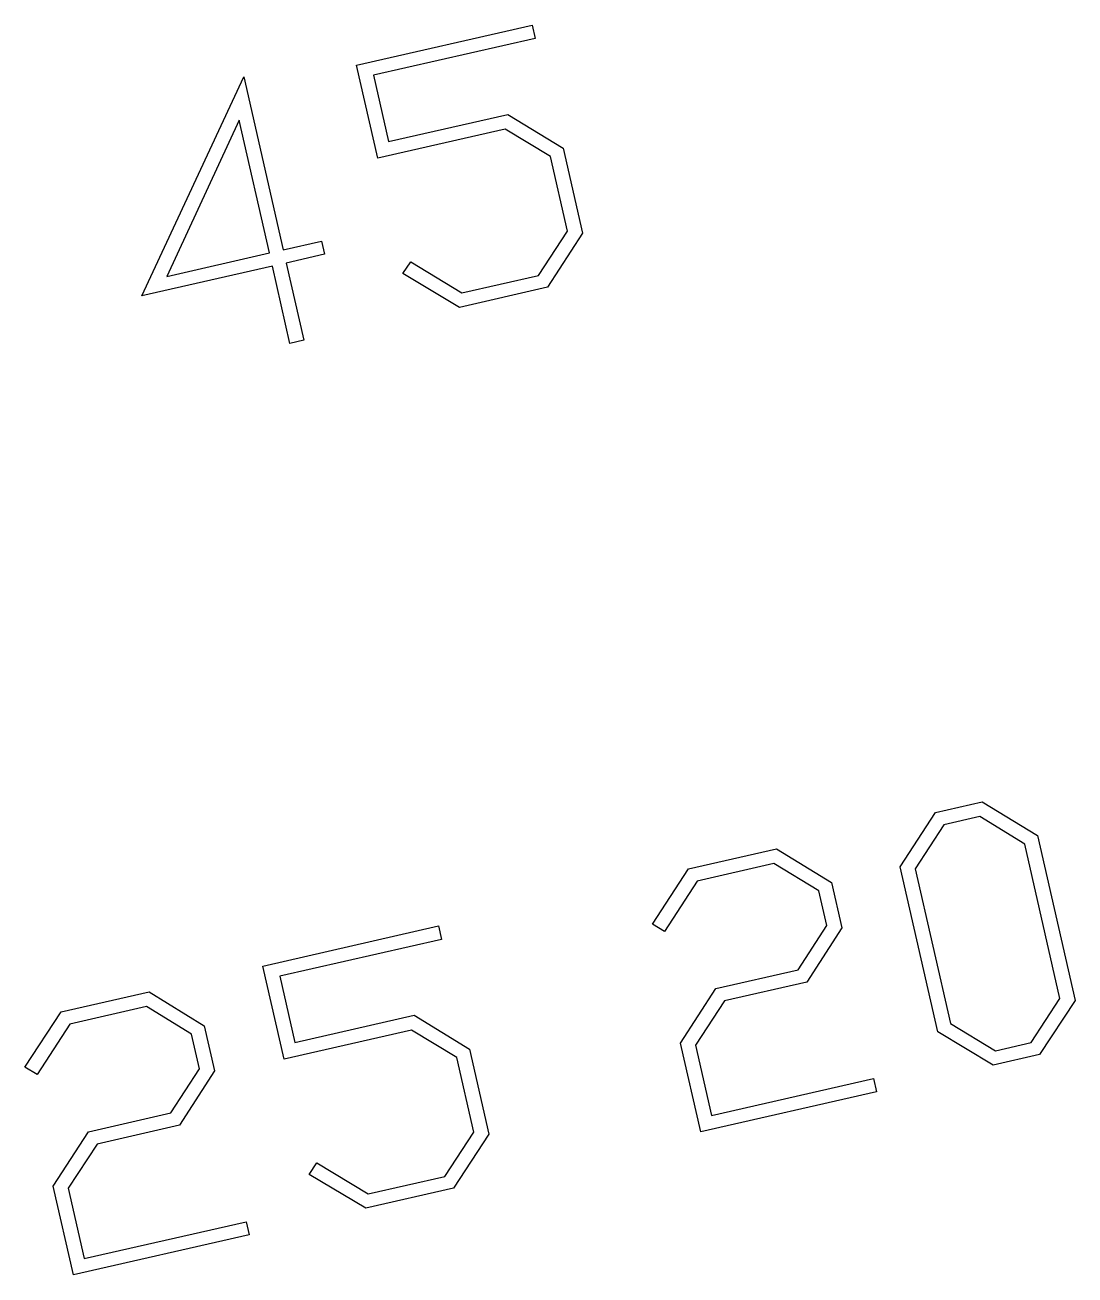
# Model space of a CAD drawing. Header units: metres. Extents: x 2688589 to 2688599.1, y 1281672.4 to 1281692.6.
# Drawn here: x 2688588.9853 to 2688589.3524, y 1281692.1752 to 1281692.6122 of the extents above; entities outside this region: 1.
import ezdxf

# ---------------------------------------------------------------- set-up
doc = ezdxf.new("R2010")
doc.units = ezdxf.units.M

msp = doc.modelspace()

# ---------------------------------------------------------------- linework, layer by layer
for p, q in [((2688589.10119, 1281692.59819), (2688589.16259, 1281692.61219)), ((2688589.16259, 1281692.61219), (2688589.16366, 1281692.60751)), ((2688589.16366, 1281692.60751), (2688589.10711, 1281692.59461)), ((2688589.10862, 1281692.56558), (2688589.10119, 1281692.59819)), ((2688589.02618, 1281692.51747), (2688589.06178, 1281692.59413)), ((2688589.06178, 1281692.59413), (2688589.07558, 1281692.5336)), ((2688589.10711, 1281692.59461), (2688589.1124, 1281692.57143)), ((2688589.06012, 1281692.57897), (2688589.03484, 1281692.52431)), ((2688589.07072, 1281692.53249), (2688589.06012, 1281692.57897)), ((2688589.1124, 1281692.57143), (2688589.15414, 1281692.58095)), ((2688589.15414, 1281692.58095), (2688589.17345, 1281692.56916)), ((2688589.15323, 1281692.57576), (2688589.10862, 1281692.56558)), ((2688589.16901, 1281692.56624), (2688589.15323, 1281692.57576)), ((2688589.17498, 1281692.54007), (2688589.16901, 1281692.56624)), ((2688589.17345, 1281692.56916), (2688589.18025, 1281692.53937)), ((2688589.16488, 1281692.52466), (2688589.17498, 1281692.54007)), ((2688589.07558, 1281692.5336), (2688589.08899, 1281692.53666)), ((2688589.08899, 1281692.53666), (2688589.09004, 1281692.53203)), ((2688589.18025, 1281692.53937), (2688589.16793, 1281692.52048)), ((2688589.03484, 1281692.52431), (2688589.07072, 1281692.53249)), ((2688589.09004, 1281692.53203), (2688589.07664, 1281692.52898)), ((2688589.07178, 1281692.52787), (2688589.02618, 1281692.51747)), ((2688589.07793, 1281692.50088), (2688589.07178, 1281692.52787)), ((2688589.07664, 1281692.52898), (2688589.08279, 1281692.50199)), ((2688589.11744, 1281692.52529), (2688589.12014, 1281692.52941)), ((2688589.12014, 1281692.52941), (2688589.13807, 1281692.51854)), ((2688589.1372, 1281692.51348), (2688589.11744, 1281692.52529)), ((2688589.13807, 1281692.51854), (2688589.16488, 1281692.52466)), ((2688589.16793, 1281692.52048), (2688589.1372, 1281692.51348)), ((2688589.08279, 1281692.50199), (2688589.07793, 1281692.50088)), ((2688589.30363, 1281692.33684), (2688589.31991, 1281692.34055)), ((2688589.31991, 1281692.34055), (2688589.33928, 1281692.32878)), ((2688589.29128, 1281692.31783), (2688589.30363, 1281692.33684)), ((2688589.3191, 1281692.33544), (2688589.30657, 1281692.33259)), ((2688589.33484, 1281692.32585), (2688589.3191, 1281692.33544)), ((2688589.30657, 1281692.33259), (2688589.29655, 1281692.31712)), ((2688589.34716, 1281692.27182), (2688589.33484, 1281692.32585)), ((2688589.33928, 1281692.32878), (2688589.35243, 1281692.27112)), ((2688589.21729, 1281692.31715), (2688589.24802, 1281692.32416)), ((2688589.24802, 1281692.32416), (2688589.26734, 1281692.31237)), ((2688589.20464, 1281692.29782), (2688589.21729, 1281692.31715)), ((2688589.2471, 1281692.31902), (2688589.22029, 1281692.31291)), ((2688589.26289, 1281692.30945), (2688589.2471, 1281692.31902)), ((2688589.30443, 1281692.26017), (2688589.29128, 1281692.31783)), ((2688589.29655, 1281692.31712), (2688589.30887, 1281692.26309)), ((2688589.22029, 1281692.31291), (2688589.20885, 1281692.29527)), ((2688589.26734, 1281692.31237), (2688589.27094, 1281692.29656)), ((2688589.26566, 1281692.29733), (2688589.26289, 1281692.30945)), ((2688589.0684, 1281692.28319), (2688589.12981, 1281692.2972)), ((2688589.12981, 1281692.2972), (2688589.13087, 1281692.29252)), ((2688589.20885, 1281692.29527), (2688589.20464, 1281692.29782)), ((2688589.25558, 1281692.28185), (2688589.26566, 1281692.29733)), ((2688589.27094, 1281692.29656), (2688589.25865, 1281692.27756)), ((2688589.13087, 1281692.29252), (2688589.07433, 1281692.27962)), ((2688589.07584, 1281692.25059), (2688589.0684, 1281692.28319)), ((2688589.22684, 1281692.2753), (2688589.25558, 1281692.28185)), ((2688589.07433, 1281692.27962), (2688589.07961, 1281692.25644)), ((2688589.25865, 1281692.27756), (2688589.22985, 1281692.271)), ((2688588.99792, 1281692.26712), (2688589.02865, 1281692.27413)), ((2688589.02865, 1281692.27413), (2688589.04797, 1281692.26234)), ((2688589.21448, 1281692.25628), (2688589.22684, 1281692.2753)), ((2688589.02773, 1281692.26899), (2688589.00092, 1281692.26288)), ((2688589.04353, 1281692.25942), (2688589.02773, 1281692.26899)), ((2688589.22985, 1281692.271), (2688589.21976, 1281692.25558)), ((2688589.33712, 1281692.25642), (2688589.34716, 1281692.27182)), ((2688589.35243, 1281692.27112), (2688589.34005, 1281692.25222)), ((2688588.98527, 1281692.24779), (2688588.99792, 1281692.26712)), ((2688589.07961, 1281692.25644), (2688589.12135, 1281692.26596)), ((2688589.12135, 1281692.26596), (2688589.14067, 1281692.25417)), ((2688589.00092, 1281692.26288), (2688588.98949, 1281692.24524)), ((2688589.04797, 1281692.26234), (2688589.05158, 1281692.24653)), ((2688589.12044, 1281692.26076), (2688589.07584, 1281692.25059)), ((2688589.13622, 1281692.25124), (2688589.12044, 1281692.26076)), ((2688589.32378, 1281692.24851), (2688589.30443, 1281692.26017)), ((2688589.30887, 1281692.26309), (2688589.3246, 1281692.25356)), ((2688589.04629, 1281692.2473), (2688589.04353, 1281692.25942)), ((2688589.22157, 1281692.2252), (2688589.21448, 1281692.25628)), ((2688589.21976, 1281692.25558), (2688589.22538, 1281692.23093)), ((2688589.3246, 1281692.25356), (2688589.33712, 1281692.25642)), ((2688589.14219, 1281692.22508), (2688589.13622, 1281692.25124)), ((2688589.14067, 1281692.25417), (2688589.14746, 1281692.22437)), ((2688589.34005, 1281692.25222), (2688589.32378, 1281692.24851)), ((2688588.98949, 1281692.24524), (2688588.98527, 1281692.24779)), ((2688589.03621, 1281692.23182), (2688589.04629, 1281692.2473)), ((2688589.05158, 1281692.24653), (2688589.03928, 1281692.22753)), ((2688589.22538, 1281692.23093), (2688589.28192, 1281692.24383)), ((2688589.28192, 1281692.24383), (2688589.28298, 1281692.23921)), ((2688589.28298, 1281692.23921), (2688589.22157, 1281692.2252)), ((2688589.00747, 1281692.22527), (2688589.03621, 1281692.23182)), ((2688588.99512, 1281692.20625), (2688589.00747, 1281692.22527)), ((2688589.03928, 1281692.22753), (2688589.01048, 1281692.22096)), ((2688589.1321, 1281692.20966), (2688589.14219, 1281692.22508)), ((2688589.01048, 1281692.22096), (2688589.00039, 1281692.20555)), ((2688589.14746, 1281692.22437), (2688589.13514, 1281692.20549)), ((2688589.08466, 1281692.21029), (2688589.08735, 1281692.21442)), ((2688589.08735, 1281692.21442), (2688589.10529, 1281692.20354)), ((2688589.10441, 1281692.19848), (2688589.08466, 1281692.21029)), ((2688589.10529, 1281692.20354), (2688589.1321, 1281692.20966)), ((2688589.00221, 1281692.17517), (2688588.99512, 1281692.20625)), ((2688589.00039, 1281692.20555), (2688589.00601, 1281692.1809)), ((2688589.13514, 1281692.20549), (2688589.10441, 1281692.19848)), ((2688589.00601, 1281692.1809), (2688589.06256, 1281692.1938)), ((2688589.06256, 1281692.1938), (2688589.06361, 1281692.18917)), ((2688589.06361, 1281692.18917), (2688589.00221, 1281692.17517)), ((2688599.02072, 1281672.42376), (2688599.08557, 1281672.36896))]:
    msp.add_line(p, q)

doc.saveas('drawing.dxf')
